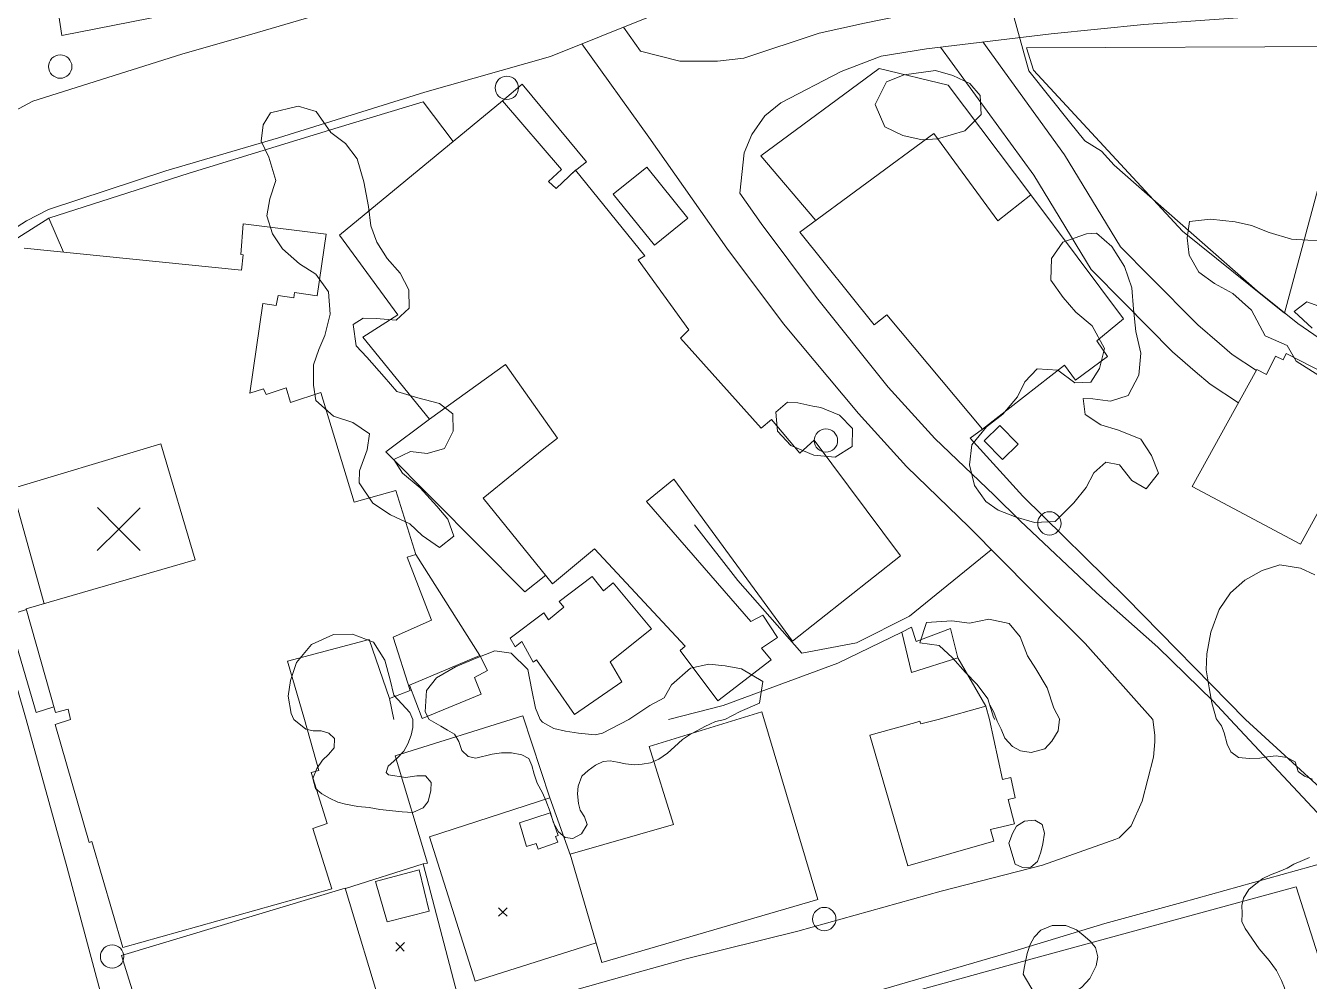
# Model space of a CAD drawing. Header units: metres. Extents: x 4652992 to 4879070, y 2074171 to 2309877.
# Drawn here: x 4654419.5 to 4654504.2, y 2308556.1 to 2308619.1 of the extents above; entities that cross this region are included whole.
import ezdxf

# ---------------------------------------------------------------- set-up
doc = ezdxf.new("R2010")
doc.units = ezdxf.units.M
doc.header["$MEASUREMENT"] = 0
doc.linetypes.add('DGN Style 3', pattern=[92.779933, 66.271381, -26.508552])
for name, color, linetype, lineweight in [('Level 1', 2, 'Continuous', 0), ('Level 18', 5, 'Continuous', 0), ('Level 19', 38, 'DGN Style 3', 0), ('Level 20', 30, 'DGN Style 3', 0), ('Level 30', 5, 'Continuous', 0), ('Level 31', 38, 'Continuous', 0), ('Level 35', 4, 'Continuous', 0), ('Level 37', 3, 'Continuous', 0), ('Level 38', 3, 'Continuous', 0), ('Level 39', 9, 'Continuous', 0), ('Level 40', 1, 'Continuous', 0), ('Level 53', 5, 'Continuous', 0), ('Level 61', 4, 'Continuous', 0), ('Level 62', 4, 'Continuous', 0), ('Level 63', 3, 'Continuous', 0)]:
    doc.layers.add(name, color=color, linetype=linetype, lineweight=lineweight)

# ---------------------------------------------------------------- blocks, each defined once
blk = doc.blocks.new('POSTE_1')
at = {"layer": 'Level 61'}
blk.add_circle((-4.7e-05, -1.9e-05, -2.4e-05), 0.770001, dxfattribs=at)
blk = doc.blocks.new('COTA_8')
at = {"layer": 'Level 63', "ltscale": 0.2}
for p, q in [((-4.5e-05, 0.000125, -0.000135), (-1.419567, -1.408332, -0.000135)), ((-1.408502, 1.419647, -0.000135), (-4.5e-05, 0.000125, -0.000135)), ((1.419477, 1.408582, -0.000135), (-4.5e-05, 0.000125, -0.000135)), ((-4.5e-05, 0.000125, -0.000135), (1.408412, -1.419397, -0.000135))]:
    blk.add_line(p, q, dxfattribs=at)
blk = doc.blocks.new('COTA_10')
at = {"layer": 'Level 39'}
for p, q in [((-1.408444, 1.419518, 3.9e-05), (1.3e-05, -4e-06, 3.9e-05)), ((1.419535, 1.408453, 3.9e-05), (1.3e-05, -4e-06, 3.9e-05)), ((1.3e-05, -4e-06, 3.9e-05), (-1.419509, -1.408461, 3.9e-05)), ((1.3e-05, -4e-06, 3.9e-05), (1.40847, -1.419526, 3.9e-05))]:
    blk.add_line(p, q, dxfattribs=at)

msp = doc.modelspace()

# ---------------------------------------------------------------- linework, layer by layer
at = {"layer": 'Level 1'}
for points in [[(4654488.357452, 2308612.765944, 1323.602592), (4654485.657815, 2308616.129874, 1323.602592), (4654483.181917, 2308625.124272, 1323.602592), (4654482.021818, 2308633.658442, 1323.602592), (4654481.633265, 2308638.916354, 1323.177592), (4654481.669544, 2308641.340472, 1322.577592), (4654482.605612, 2308644.786047, 1320.127592), (4654483.185395, 2308646.947259, 1319.477592), (4654483.726628, 2308648.629455, 1318.502592), (4654484.956191, 2308651.329483, 1315.975327)], [(4654538.739633, 2308573.345055, 1326.227592), (4654533.07319, 2308577.392842, 1325.590092), (4654529.918014, 2308580.172119, 1325.452592), (4654527.435478, 2308582.692845, 1325.402592), (4654523.896122, 2308585.837703, 1325.077592), (4654521.615042, 2308587.46486, 1324.890092), (4654519.548864, 2308588.543784, 1324.790092), (4654517.762711, 2308589.410228, 1324.652592), (4654515.534105, 2308590.893869, 1324.577592), (4654511.736345, 2308594.08666, 1324.415092), (4654509.832851, 2308595.590264, 1324.327592), (4654507.506685, 2308596.984977, 1324.140092), (4654505.155471, 2308598.250555, 1323.990092), (4654503.408603, 2308599.457543, 1323.890092), (4654500.721721, 2308601.61483, 1323.765092), (4654491.300866, 2308609.907749, 1323.477592), (4654490.455669, 2308610.816612, 1323.602592), (4654489.351459, 2308611.505658, 1323.602592), (4654488.357452, 2308612.765944, 1323.602592)]]:
    msp.add_polyline3d(points, dxfattribs=at)
at = {"layer": 'Level 18', "color": 30}
msp.add_line((4654498.93739, 2308573.345031, 1333.351293), (4654497.819846, 2308574.564778, 1333.012004), dxfattribs=at)
for points in [[(4654416.275507, 2308612.154073, 1329.801937), (4654419.989562, 2308614.120473, 1329.281549), (4654429.809573, 2308617.220831, 1328.275705), (4654434.806068, 2308618.645627, 1327.792341), (4654443.609128, 2308621.256569, 1326.945896)], [(4654417.894596, 2308605.155454, 1330.081523), (4654419.569819, 2308606.228375, 1329.757948), (4654421.016722, 2308606.977272, 1329.49237), (4654428.753703, 2308609.526194, 1328.61737), (4654436.199945, 2308611.716426, 1327.88612), (4654445.846924, 2308614.715665, 1326.94862), (4654454.119738, 2308617.080578, 1326.02362), (4654460.593551, 2308619.67454, 1325.37987)], [(4654419.562168, 2308573.344984, 1333.701635), (4654416.933907, 2308582.39109, 1332.67987), (4654414.869229, 2308590.355701, 1331.916942), (4654414.286811, 2308592.945902, 1331.586902), (4654413.980049, 2308594.530822, 1331.380938), (4654413.854637, 2308596.063891, 1331.107698), (4654413.913726, 2308596.536032, 1330.989339)], [(4654419.562168, 2308573.344984, 1333.701635), (4654422.259122, 2308563.556145, 1335.181635), (4654424.85082, 2308553.870464, 1336.111635), (4654425.992406, 2308550.125183, 1336.556575), (4654426.441332, 2308549.473121, 1336.586575), (4654427.341924, 2308548.84452, 1336.636575), (4654428.115566, 2308548.47668, 1336.656575), (4654428.689644, 2308548.328895, 1336.656575), (4654428.998458, 2308548.31873, 1336.656575), (4654429.236074, 2308548.348045, 1336.686575), (4654440.693499, 2308551.394033, 1337.776575), (4654451.026674, 2308554.183112, 1338.106575), (4654459.849176, 2308556.661672, 1338.136575), (4654463.080152, 2308557.561817, 1337.989277)], [(4654498.937389, 2308573.345031, 1333.351292), (4654504.67564, 2308567.215439, 1335.201292), (4654506.92013, 2308564.70694, 1335.811292), (4654506.922525, 2308564.610017, 1335.811292), (4654506.897949, 2308564.534975, 1335.811292), (4654506.151546, 2308564.181671, 1335.821292), (4654495.747807, 2308561.274162, 1335.951292), (4654490.684373, 2308559.893348, 1336.263453), (4654484.686182, 2308558.06469, 1337.068613)], [(4654491.40711, 2308565.453253, 1335.251728), (4654491.630285, 2308565.544743, 1335.216575), (4654492.41349, 2308566.325844, 1335.006575), (4654493.152259, 2308567.969703, 1334.496575), (4654493.888433, 2308570.853661, 1333.596575), (4654493.975399, 2308571.881296, 1333.276575), (4654493.98318, 2308572.322313, 1333.196575), (4654493.843088, 2308573.345028, 1332.99896)], [(4654491.40711, 2308565.453253, 1335.251728), (4654486.576875, 2308563.740315, 1336.311728), (4654479.88437, 2308562.019185, 1337.261728), (4654470.430075, 2308559.383816, 1337.801728), (4654463.080152, 2308557.561817, 1337.989277)], [(4654484.686182, 2308558.06469, 1337.068613), (4654476.089272, 2308555.564582, 1337.836956), (4654470.067348, 2308553.92865, 1338.316956), (4654461.803818, 2308551.901203, 1338.337602), (4654451.3211, 2308549.328149, 1338.43047), (4654441.080669, 2308546.625132, 1337.92866), (4654431.710193, 2308543.694085, 1337.476591), (4654429.516936, 2308542.9038, 1337.346591), (4654429.370769, 2308542.81541, 1337.356591), (4654429.162423, 2308542.588578, 1337.366591), (4654429.020443, 2308542.411384, 1337.366591), (4654428.916259, 2308542.22605, 1337.376591), (4654428.808701, 2308541.95354, 1337.386591), (4654428.752378, 2308541.662005, 1337.386591), (4654428.691836, 2308541.243521, 1337.386591), (4654428.732093, 2308540.851276, 1337.406591), (4654431.362207, 2308531.406714, 1338.486591), (4654433.629663, 2308523.262896, 1339.136591), (4654435.757812, 2308515.924219, 1339.916591), (4654438.320772, 2308506.749835, 1340.756591), (4654441.010471, 2308496.964804, 1341.566591)]]:
    msp.add_polyline3d(points, dxfattribs=at)
at = {"layer": 'Level 19', "linetype": 'DGN Style 3'}
msp.add_line((4654460.051864, 2308617.426189, 1325.566179), (4654458.945245, 2308619.014088, 1325.543775), dxfattribs=at)
for points in [[(4654460.051864, 2308617.426188, 1325.56618), (4654462.644759, 2308616.769882, 1325.56618), (4654465.144772, 2308616.765238, 1325.56618), (4654466.885228, 2308616.970241, 1325.56618), (4654471.843044, 2308618.610527, 1325.56618), (4654474.836493, 2308619.263016, 1325.56618), (4654477.215262, 2308619.755959, 1325.51618), (4654479.038234, 2308620.264693, 1325.51618), (4654481.189194, 2308620.531787, 1325.55368), (4654486.855956, 2308621.252246, 1325.565162)], [(4654592.825359, 2308582.546402, 1338.88064), (4654584.675815, 2308593.205158, 1338.10564), (4654577.095119, 2308600.847593, 1336.95564), (4654570.486731, 2308604.016761, 1336.76814), (4654557.411458, 2308606.589006, 1336.44314), (4654547.47877, 2308609.41502, 1335.03064), (4654535.52153, 2308613.689753, 1333.30564), (4654527.484925, 2308616.350938, 1331.98064), (4654516.09949, 2308618.888148, 1329.63064), (4654509.835985, 2308619.62823, 1328.58064), (4654502.238032, 2308619.81102, 1327.44314), (4654493.242462, 2308619.185214, 1326.34314), (4654487.131555, 2308618.55972, 1325.67868)], [(4654487.131555, 2308618.55972, 1325.67868), (4654478.917154, 2308617.583532, 1325.41618), (4654475.926277, 2308617.089539, 1325.42868), (4654473.293491, 2308616.083855, 1325.45368), (4654469.320056, 2308614.009964, 1325.57868), (4654468.258798, 2308613.158768, 1325.61618), (4654467.394001, 2308611.929538, 1325.62868), (4654466.904463, 2308610.715462, 1325.70368), (4654466.608151, 2308608.063753, 1326.168121)], [(4654481.724688, 2308586.023016, 1329.712004), (4654477.605197, 2308590.041214, 1328.962004), (4654474.44435, 2308593.52716, 1328.374504), (4654469.487886, 2308599.450216, 1327.074504), (4654465.757094, 2308604.42721, 1326.462004), (4654460.610203, 2308611.750029, 1325.712004), (4654456.185439, 2308617.908274, 1325.818208)], [(4654483.379686, 2308588.134551, 1329.374504), (4654479.460984, 2308591.871326, 1328.873484), (4654476.394769, 2308595.252907, 1328.285984), (4654471.67346, 2308601.18181, 1326.985984), (4654468.013022, 2308606.064951, 1326.373484), (4654466.608151, 2308608.063753, 1326.168121)], [(4654497.819846, 2308574.564778, 1333.012004), (4654494.183847, 2308578.114411, 1332.180754), (4654490.128373, 2308581.688845, 1331.343254), (4654485.093618, 2308586.438661, 1330.155754), (4654483.379686, 2308588.134551, 1329.374504)], [(4654493.843088, 2308573.345028, 1332.99896), (4654489.375595, 2308578.361166, 1331.649504), (4654485.840672, 2308581.867314, 1330.968254), (4654481.724688, 2308586.023016, 1329.712004)]]:
    msp.add_polyline3d(points, dxfattribs=at)
at = {"layer": 'Level 20', "linetype": 'Continuous'}
msp.add_polyline3d([(4654483.191904, 2308584.541641, 1330.159817), (4654477.793042, 2308580.169861, 1331.147317), (4654474.301627, 2308578.408795, 1332.259817), (4654470.700642, 2308577.726807, 1333.034817), (4654466.484967, 2308582.505549, 1333.034817), (4654463.620036, 2308586.186745, 1332.684817)], dxfattribs=at)
at = {"layer": 'Level 30', "color": 1, "extrusion": (0.2096988541648145, 0.0266348746750826, 0.9774031788433095), "elevation": 1038836.373243, "flags": 128}
msp.add_lwpolyline([(1703697.038765, -4797078.3544), (1703697.946692, -4797078.229385), (1703697.463559, -4797074.932615)], dxfattribs=at)
at = {"layer": 'Level 30', "color": 1, "extrusion": (0.183186380108016, 0.1510989967970367, 0.9713968516058976), "elevation": 1202761.113146, "flags": 128}
msp.add_lwpolyline([(-1180770.524857, -4914553.961365), (-1180770.010905, -4914552.845397), (-1180769.912438, -4914552.895439)], dxfattribs=at)
at = {"layer": 'Level 30', "color": 1, "extrusion": (-0.1704014732211298, -0.0624530308031406, 0.9833935920411372), "elevation": -935990.364481, "flags": 128}
msp.add_lwpolyline([(-565873.799299, 5079113.202553), (-565873.880866, 5079113.202553), (-565873.895426, 5079112.924264)], dxfattribs=at)
at = {"layer": 'Level 30', "color": 1}
for points in [[(4654435.691182, 2308621.187376, 1330.795829), (4654421.9023, 2308618.465414, 1330.802079), (4654420.265509, 2308629.365807, 1329.858329), (4654417.132417, 2308629.007515, 1333.783329)], [(4654462.702239, 2308598.499425, 1335.18783), (4654463.24997, 2308599.036121, 1330.29408), (4654459.916096, 2308603.652983, 1330.11283), (4654460.350564, 2308603.933228, 1332.65033), (4654455.780111, 2308609.576317, 1332.59408), (4654454.505624, 2308608.360628, 1330.315955), (4654453.995889, 2308608.822927, 1330.309705), (4654454.854449, 2308609.609934, 1330.253455), (4654450.961234, 2308614.156245, 1330.08158), (4654440.21199, 2308605.288763, 1330.41908), (4654444.055155, 2308600.025387, 1331.99408), (4654441.749073, 2308598.55232, 1332.45658), (4654446.146615, 2308593.141319, 1332.43158), (4654451.159386, 2308596.75596, 1330.03158), (4654454.579932, 2308591.889265, 1335.28783), (4654453.685341, 2308591.191452, 1335.257083)], [(4654482.623942, 2308592.489047, 1330.238283), (4654476.295951, 2308600.041576, 1329.516408), (4654475.480946, 2308599.380331, 1329.516408), (4654470.568462, 2308605.484213, 1329.266408), (4654479.407402, 2308611.997546, 1329.203908), (4654483.623303, 2308606.237467, 1328.347658), (4654485.791469, 2308607.94339, 1327.660158), (4654491.905602, 2308599.765982, 1327.760158), (4654490.161898, 2308598.30888, 1327.916408), (4654490.864303, 2308597.274615, 1327.916408), (4654488.746358, 2308595.718701, 1327.953908), (4654488.018739, 2308596.705009, 1330.366408), (4654482.623942, 2308592.489047, 1330.238283)], [(4654419.416259, 2308604.440012, 1334.114913), (4654433.757955, 2308602.981876, 1332.877413), (4654433.857351, 2308603.981247, 1332.846163), (4654433.716905, 2308604.007303, 1332.846163), (4654433.869528, 2308606.041046, 1332.846163), (4654439.328781, 2308605.345513, 1333.033663), (4654438.746256, 2308601.280981, 1333.264913), (4654437.240067, 2308601.507448, 1333.264913), (4654437.212091, 2308601.155143, 1333.264913), (4654436.168778, 2308601.308978, 1333.264913), (4654436.028214, 2308600.646547, 1333.264913), (4654435.16641, 2308600.779948, 1333.658663), (4654434.296799, 2308594.877109, 1334.539913), (4654435.198865, 2308595.159935, 1334.539913), (4654435.375519, 2308594.769668, 1334.539913), (4654436.705497, 2308595.211438, 1334.539913), (4654436.973247, 2308594.261408, 1336.483663), (4654438.978546, 2308594.908905, 1336.446163), (4654441.179014, 2308587.681792, 1336.408663), (4654443.936874, 2308588.454486, 1336.214913), (4654445.256349, 2308584.224292, 1336.339913), (4654444.677925, 2308584.040309, 1336.433663), (4654446.27776, 2308579.890508, 1336.658663), (4654443.755892, 2308578.781951, 1335.633663), (4654444.865123, 2308575.249053, 1335.625275), (4654443.508075, 2308574.735541, 1335.663005), (4654442.164846, 2308578.614494, 1336.739913), (4654436.77847, 2308577.190757, 1337.014913), (4654437.915784, 2308573.344995, 1337.03903)], [(4654462.702239, 2308598.499425, 1335.18783), (4654468.018311, 2308592.552386, 1334.82533), (4654468.689613, 2308593.140319, 1334.70033), (4654470.570083, 2308590.918144, 1332.98158), (4654471.523317, 2308591.757177, 1332.74408), (4654477.200105, 2308584.147467, 1334.56283), (4654470.075597, 2308578.520788, 1335.06283), (4654462.254344, 2308589.191817, 1335.08158), (4654460.453225, 2308587.73, 1335.12533), (4654467.329428, 2308579.810853, 1334.96283), (4654468.127375, 2308580.233936, 1334.85033), (4654469.084892, 2308578.755452, 1334.83158), (4654468.051109, 2308578.047348, 1334.83158), (4654468.680959, 2308577.275735, 1334.96908), (4654465.15932, 2308574.584248, 1335.13158), (4654462.683528, 2308577.898869, 1335.22533), (4654462.997819, 2308578.183476, 1335.17533), (4654457.034085, 2308584.592802, 1335.48783), (4654454.267044, 2308582.294123, 1335.29408), (4654449.681981, 2308587.946828, 1335.28783), (4654453.685341, 2308591.191452, 1335.257083)], [(4654503.575443, 2308584.89986, 1327.482033), (4654496.440081, 2308588.718414, 1327.482033), (4654500.711844, 2308596.425814, 1327.163283), (4654501.345434, 2308596.097068, 1327.163283), (4654501.93843, 2308597.300016, 1327.050783), (4654502.434395, 2308597.065021, 1327.050783), (4654502.633929, 2308597.4914, 1327.050783), (4654508.766392, 2308594.336282, 1327.141408), (4654503.575443, 2308584.89986, 1327.482033)], [(4654422.479683, 2308573.344985, 1336.759824), (4654422.314143, 2308574.016788, 1336.614913), (4654421.49628, 2308573.800359, 1336.452413), (4654419.55983, 2308580.640153, 1336.371163), (4654430.69858, 2308583.869361, 1336.933663), (4654428.426508, 2308591.534838, 1336.708663), (4654417.749376, 2308588.31203, 1335.046163)], [(4654460.795444, 2308579.333585, 1335.955538), (4654458.066684, 2308577.150807, 1336.074288), (4654458.839389, 2308575.821252, 1336.074288), (4654455.708484, 2308573.673511, 1335.999288), (4654453.197303, 2308577.276202, 1336.399288), (4654452.98469, 2308577.131104, 1336.399288), (4654452.229623, 2308578.483749, 1335.711788), (4654451.804874, 2308578.127561, 1335.680538), (4654451.457204, 2308578.719261, 1335.505538), (4654453.681147, 2308580.36963, 1335.336788), (4654454.001323, 2308579.908068, 1335.636788), (4654455.006716, 2308580.743546, 1335.664913), (4654454.698536, 2308581.130358, 1335.646163), (4654456.877397, 2308582.783328, 1335.564913), (4654457.619727, 2308581.84112, 1336.327413), (4654458.260873, 2308582.361667, 1336.358663), (4654460.795444, 2308579.333585, 1335.955538)], [(4654422.479683, 2308573.344985, 1336.759824), (4654421.461127, 2308573.023342, 1337.669824), (4654423.714286, 2308565.234613, 1337.949824), (4654423.889415, 2308565.292885, 1338.024824), (4654425.933612, 2308558.306217, 1338.399824), (4654439.709211, 2308562.185574, 1338.479824), (4654438.457125, 2308566.156808, 1338.279824), (4654439.397522, 2308566.477418, 1338.069824), (4654438.341566, 2308569.859363, 1337.834824), (4654438.858451, 2308569.979666, 1337.564824), (4654437.915784, 2308573.344995, 1337.03903)], [(4654468.063455, 2308573.847691, 1347.210281), (4654471.758617, 2308561.471942, 1347.480281), (4654457.517305, 2308557.319199, 1342.190281), (4654455.418634, 2308564.464962, 1342.760281), (4654462.233497, 2308566.429647, 1347.870281), (4654460.632106, 2308571.56597, 1347.050281), (4654468.063455, 2308573.847691, 1347.210281)], [(4654483.072068, 2308573.345022, 1338.285578), (4654483.942753, 2308569.384782, 1338.360578), (4654484.489359, 2308569.511, 1338.350578), (4654484.772725, 2308568.189732, 1338.375578), (4654484.303004, 2308568.070946, 1338.395578), (4654484.732946, 2308566.462046, 1338.380578), (4654483.133462, 2308566.086701, 1338.725578), (4654483.350542, 2308565.327803, 1338.690578), (4654477.692846, 2308563.698871, 1338.690578), (4654475.192842, 2308572.31095, 1338.710578), (4654478.222243, 2308573.154685, 1339.211498)], [(4654425.843095, 2308557.775156, 1341.450281), (4654440.5963, 2308562.212377, 1341.270281), (4654443.076641, 2308554.010696, 1341.190281), (4654436.576635, 2308552.317086, 1341.750281), (4654436.752994, 2308551.644767, 1341.730281), (4654434.894767, 2308551.124862, 1341.760281), (4654434.715832, 2308551.821524, 1341.790281), (4654431.810676, 2308551.114599, 1341.760281), (4654432.041475, 2308550.367128, 1341.760281), (4654430.105781, 2308549.816318, 1341.740281), (4654429.925914, 2308550.544898, 1341.740281), (4654428.227004, 2308550.062933, 1341.602855), (4654425.843095, 2308557.775156, 1341.450281)]]:
    msp.add_polyline3d(points, dxfattribs=at)
at = {"layer": 'Level 31'}
for points in [[(4654480.984613, 2308577.417565, 1335.791357), (4654477.928366, 2308576.451353, 1335.494482), (4654477.290401, 2308579.10761, 1334.744482), (4654477.920813, 2308579.426899, 1334.763232), (4654478.230701, 2308578.497009, 1335.156982), (4654480.512881, 2308579.355932, 1335.288232), (4654480.984613, 2308577.417565, 1335.791357)], [(4654449.464208, 2308577.560581, 1336.274288), (4654444.822583, 2308575.602359, 1336.236788), (4654445.654796, 2308573.419493, 1336.236788), (4654449.562842, 2308575.026258, 1336.224288), (4654449.125196, 2308576.108514, 1336.224288), (4654449.980923, 2308576.582093, 1336.224288), (4654449.464208, 2308577.560581, 1336.274288)], [(4654454.097267, 2308567.187023, 1339.515281), (4654454.631003, 2308565.702773, 1339.470281), (4654454.461202, 2308565.631561, 1339.490281), (4654454.610258, 2308565.26412, 1339.475281), (4654453.312947, 2308564.793043, 1339.470281), (4654453.191996, 2308565.162415, 1339.465281), (4654452.548731, 2308564.969629, 1339.375281), (4654452.088707, 2308566.537804, 1339.435281), (4654454.097267, 2308567.187023, 1339.515281)]]:
    msp.add_polyline3d(points, dxfattribs=at)
for points in [[(4654463.186939, 2308606.41677, 1328.157948), (4654460.47352, 2308609.777316, 1328.157948), (4654458.269815, 2308607.99797, 1328.545448), (4654460.983234, 2308604.637424, 1328.545448)], [(4654482.727372, 2308591.732117, 1330.116408), (4654483.931091, 2308590.498487, 1330.138283), (4654484.955331, 2308591.497893, 1330.138283), (4654483.751612, 2308592.731523, 1330.116408)], [(4654443.354868, 2308560.002397, 1339.050281), (4654442.598018, 2308562.665172, 1339.230281), (4654445.465394, 2308563.437448, 1339.140281), (4654446.130008, 2308560.714667, 1339.190281)]]:
    msp.add_3dface(points, dxfattribs=at)
at = {"layer": 'Level 35'}
for p, q in [((4654420.738986, 2308580.981999, 1335.700833), (4654418.635992, 2308588.579649, 1335.650833)), ((4654444.832731, 2308575.606641, 1335.570448), (4654444.756899, 2308575.593746, 1335.570448))]:
    msp.add_line(p, q, dxfattribs=at)
at = {"layer": 'Level 35', "extrusion": (-0.0012091801136038, 0.0014495153212998, 0.9999982183928061), "elevation": -953.273638, "flags": 128}
msp.add_lwpolyline([(4654453.78537, 2308613.194184), (4654454.714316, 2308613.919309), (4654450.459699, 2308619.043495), (4654449.164859, 2308617.963343)], dxfattribs=at)
at = {"layer": 'Level 35'}
for points in [[(4654422.013479, 2308604.17595, 1332.888333), (4654421.053465, 2308606.409462, 1332.225833), (4654430.309593, 2308609.381247, 1331.450833), (4654440.124905, 2308612.388207, 1330.450833), (4654445.724034, 2308614.074444, 1328.188333), (4654447.705582, 2308611.470527, 1328.188333)], [(4654421.053465, 2308606.409462, 1332.225833), (4654418.101165, 2308604.529444, 1332.188333), (4654417.09768, 2308603.652669, 1332.200833), (4654416.233508, 2308602.385011, 1332.200833), (4654414.247304, 2308599.448185, 1332.225833), (4654415.479538, 2308596.241511, 1332.613333)], [(4654453.81094, 2308582.856432, 1333.613333), (4654452.429225, 2308581.762475, 1333.613333), (4654443.26924, 2308591.000583, 1333.375833), (4654446.146615, 2308593.141319, 1332.700833)], [(4654421.385567, 2308574.191412, 1335.000833), (4654420.213691, 2308573.817407, 1335.044583), (4654418.347834, 2308580.19543, 1335.150833), (4654419.574228, 2308580.589294, 1335.175833)]]:
    msp.add_polyline3d(points, dxfattribs=at)
at = {"layer": 'Level 37'}
for p, q in [((4654445.256349, 2308584.224292, 1335.739198), (4654449.464207, 2308577.560581, 1335.714198)), ((4654482.836451, 2308574.230316, 1335.835107), (4654480.984613, 2308577.417565, 1335.222607)), ((4654443.793532, 2308573.344998, 1336.104639), (4654443.508075, 2308574.735541, 1335.663005)), ((4654461.903606, 2308573.345009, 1337.466688), (4654465.517598, 2308574.268316, 1337.240136))]:
    msp.add_line(p, q, dxfattribs=at)
at = {"layer": 'Level 37', "extrusion": (-0.1722149006896403, 0.2391185961588216, 0.9555963190340843), "elevation": -248273.244651, "flags": 128}
msp.add_lwpolyline([(-5126078.153312, 809627.755221), (-5126077.562349, 809622.389211), (-5126078.57216, 809622.389211)], dxfattribs=at)
at = {"layer": 'Level 37', "extrusion": (-0.7199931188901015, -0.6845898258594524, 0.1137834745498176), "elevation": -4931481.814262, "flags": 128}
msp.add_lwpolyline([(1534230.346652, 566133.337549), (1534219.080751, 566131.733869), (1534209.547454, 566129.066546)], dxfattribs=at)
at = {"layer": 'Level 37', "extrusion": (0.3015354058040317, -0.1949962781381388, 0.9333021218013337), "elevation": 954570.807579, "flags": 128}
msp.add_lwpolyline([(4466052.036574, -2477271.059782), (4466048.032722, -2477268.449031), (4466041.580006, -2477263.283147)], dxfattribs=at)
at = {"layer": 'Level 37'}
for points in [[(4654506.462686, 2308617.734323, 1329.915136), (4654485.522101, 2308617.635781, 1327.465136), (4654485.969495, 2308616.176957, 1327.215136), (4654495.803564, 2308605.560943, 1326.215136), (4654502.537242, 2308600.151547, 1326.115136), (4654506.051894, 2308613.219106, 1329.902636)], [(4654485.791469, 2308607.94339, 1326.315136), (4654480.351544, 2308615.169844, 1326.840136), (4654475.803504, 2308616.267478, 1326.865136), (4654467.986761, 2308610.512251, 1327.540136), (4654471.620964, 2308606.259793, 1327.690136)], [(4654445.721824, 2308563.829784, 1337.431943), (4654446.021593, 2308563.861101, 1337.481943), (4654443.879786, 2308570.951925, 1337.241943), (4654452.310239, 2308573.594105, 1337.281943), (4654454.084241, 2308568.178218, 1337.431943)], [(4654499.964975, 2308573.345032, 1335.489651), (4654504.620689, 2308569.078863, 1335.949651), (4654508.843053, 2308565.082903, 1336.789651), (4654519.044259, 2308562.947941, 1333.629651), (4654524.199451, 2308561.659766, 1332.849651), (4654531.06414, 2308559.038772, 1332.069651), (4654531.448551, 2308558.763044, 1332.049651)], [(4654443.064809, 2308554.049821, 1338.891943), (4654447.974823, 2308555.253287, 1338.941943), (4654445.721824, 2308563.829784, 1338.451943), (4654440.59922, 2308562.202723, 1338.341943)]]:
    msp.add_polyline3d(points, dxfattribs=at)
at = {"layer": 'Level 38'}
msp.add_polyline3d([(4654466.114516, 2308549.810089, 1340.402739), (4654468.110146, 2308550.247242, 1340.492739), (4654467.567695, 2308552.550725, 1340.362739), (4654476.111766, 2308554.8464, 1340.292739), (4654485.898102, 2308557.558509, 1340.172739), (4654503.287165, 2308562.299778, 1340.072739), (4654509.245852, 2308543.633003, 1341.062739), (4654520.932816, 2308504.623381, 1346.182739), (4654525.51054, 2308488.85225, 1347.922739), (4654530.059851, 2308474.379109, 1350.542739), (4654511.385427, 2308468.929381, 1350.902739), (4654489.014532, 2308463.048098, 1349.822739), (4654455.24508, 2308453.977038, 1347.202739), (4654453.573736, 2308460.315587, 1347.222739)], dxfattribs=at)
at = {"layer": 'Level 40', "color": 3}
for points in [[(4654479.520685, 2308616.135651, 1328.360226), (4654480.658582, 2308615.820044, 1328.403976), (4654481.77179, 2308615.293405, 1328.428976), (4654482.46573, 2308614.488318, 1328.428976), (4654482.524495, 2308613.239949, 1328.428976), (4654481.439493, 2308612.172983, 1328.428976), (4654479.636063, 2308611.645773, 1328.385226), (4654478.633328, 2308611.576104, 1328.341476), (4654477.365018, 2308611.855408, 1328.285226), (4654476.171984, 2308612.44202, 1328.247726), (4654475.545637, 2308613.908892, 1328.228976), (4654476.275626, 2308615.400689, 1328.197726), (4654477.44247, 2308615.864703, 1328.203976), (4654479.520685, 2308616.135651, 1328.360226)], [(4654437.48252, 2308613.803072, 1331.932948), (4654438.683134, 2308613.453107, 1332.026698), (4654439.639069, 2308612.056607, 1332.251698), (4654440.614096, 2308611.338761, 1332.470448), (4654441.387973, 2308610.314417, 1332.939198), (4654441.810751, 2308608.812557, 1333.526698), (4654442.130455, 2308607.186777, 1333.551698), (4654442.289232, 2308605.903248, 1333.564198), (4654442.668422, 2308604.81752, 1333.739198), (4654443.367546, 2308603.755501, 1334.451698), (4654444.212792, 2308602.773143, 1335.076698), (4654444.775115, 2308601.682214, 1335.601698), (4654444.81573, 2308600.471276, 1335.826698), (4654443.959579, 2308599.675705, 1335.539198), (4654442.640627, 2308599.796972, 1335.189198), (4654441.77595, 2308599.81424, 1334.576698), (4654441.121836, 2308599.402832, 1334.276698), (4654441.308307, 2308597.983692, 1334.114198), (4654442.012356, 2308597.234911, 1334.039198), (4654443.167953, 2308595.93765, 1334.039198), (4654443.992361, 2308594.985035, 1334.039198), (4654445.387537, 2308594.562801, 1333.901698), (4654446.817529, 2308594.186949, 1333.626698), (4654447.693195, 2308593.513462, 1333.401698), (4654447.717633, 2308592.357642, 1333.389198), (4654447.141677, 2308591.22616, 1333.439198), (4654446.003133, 2308590.897744, 1333.564198), (4654444.892812, 2308591.009442, 1333.751698), (4654443.798138, 2308590.490296, 1334.051698), (4654444.367584, 2308589.581362, 1334.676698), (4654445.532764, 2308588.622713, 1335.226698), (4654446.625851, 2308587.414681, 1335.639198), (4654447.362253, 2308586.555664, 1335.951698), (4654447.762279, 2308585.440193, 1336.139198), (4654446.808802, 2308584.687469, 1336.001698), (4654445.666656, 2308585.48513, 1335.789198), (4654444.860622, 2308586.251383, 1335.639198), (4654443.574553, 2308586.838139, 1335.514198), (4654442.402251, 2308587.614793, 1335.339198), (4654441.515597, 2308588.9445, 1334.951698), (4654441.532567, 2308589.752971, 1334.676698), (4654442.048476, 2308591.130301, 1334.251698), (4654442.188532, 2308592.17942, 1334.114198), (4654441.092719, 2308592.94297, 1334.001698), (4654439.825025, 2308593.343364, 1333.951698), (4654438.648327, 2308594.382506, 1333.876698), (4654438.493945, 2308595.403547, 1333.814198), (4654438.502125, 2308596.736993, 1333.676698), (4654438.846152, 2308597.751168, 1334.001698), (4654439.252689, 2308598.676113, 1334.164198), (4654439.590123, 2308600.084019, 1334.351698), (4654439.48946, 2308601.540806, 1334.351698), (4654438.651337, 2308602.705158, 1334.276698), (4654437.567041, 2308603.388215, 1334.189198), (4654436.462173, 2308604.388877, 1334.076698), (4654435.800062, 2308605.366034, 1333.976698), (4654435.414015, 2308606.557631, 1333.726698), (4654435.619043, 2308607.67414, 1333.089198), (4654436.025845, 2308608.886948, 1332.526698), (4654435.547396, 2308610.43463, 1332.001698), (4654435.056902, 2308611.48708, 1331.851698), (4654435.176122, 2308612.565941, 1331.751698), (4654435.661346, 2308613.346539, 1331.726698), (4654437.48252, 2308613.803072, 1331.932948)], [(4654504.782275, 2308596.037747, 1327.283886), (4654503.301726, 2308596.986792, 1327.233886), (4654502.699057, 2308598.019664, 1326.783886), (4654501.244586, 2308598.639736, 1326.333886), (4654500.3497, 2308600.334735, 1326.208886), (4654499.121459, 2308601.437979, 1326.183886), (4654497.91956, 2308602.104628, 1326.208886), (4654496.869098, 2308602.842272, 1326.358886), (4654496.234626, 2308603.963491, 1326.533886), (4654496.118072, 2308605.120999, 1326.583886), (4654496.273383, 2308606.185978, 1326.721386), (4654497.650152, 2308606.337577, 1326.908886), (4654499.267776, 2308606.162127, 1327.021386), (4654500.361228, 2308605.925008, 1327.183886), (4654501.505776, 2308605.460434, 1327.533886), (4654502.978747, 2308605.024123, 1328.183886), (4654504.05916, 2308604.95149, 1328.883886), (4654505.341578, 2308604.937642, 1329.408886)], [(4654491.146356, 2308604.533973, 1328.678976), (4654491.980481, 2308603.227801, 1328.628976), (4654492.466619, 2308601.816978, 1328.403976), (4654492.579048, 2308600.415504, 1328.078976), (4654492.723445, 2308598.925471, 1327.866476), (4654493.044959, 2308597.500483, 1327.841476), (4654492.92956, 2308596.046202, 1327.841476), (4654492.224754, 2308594.707222, 1327.891476), (4654491.06063, 2308594.341427, 1327.903976), (4654490.876899, 2308594.358821, 1327.903976), (4654489.888427, 2308594.48959, 1327.991476), (4654489.248676, 2308594.509251, 1328.016476), (4654489.391607, 2308593.450737, 1328.178976), (4654490.407266, 2308592.774449, 1328.416476), (4654491.586448, 2308592.435966, 1328.353976), (4654493.051514, 2308591.839852, 1328.078976), (4654493.751885, 2308590.754595, 1328.066476), (4654494.218182, 2308589.591092, 1328.128976), (4654493.398363, 2308588.549348, 1328.791476), (4654492.459136, 2308589.099398, 1329.191476), (4654491.638604, 2308590.132811, 1329.341476), (4654490.744938, 2308590.321544, 1330.016476), (4654489.955622, 2308589.62276, 1330.428976), (4654489.445941, 2308588.640906, 1330.953976), (4654488.632369, 2308587.624603, 1331.528976), (4654487.395111, 2308586.414127, 1331.653976), (4654486.033663, 2308586.338485, 1331.603976), (4654484.829126, 2308586.683087, 1331.516476), (4654483.655824, 2308587.15489, 1331.403976), (4654482.83051, 2308587.731344, 1331.328976), (4654482.09229, 2308588.77184, 1331.191476), (4654481.758281, 2308590.145947, 1330.966476), (4654481.918508, 2308591.45467, 1330.666476), (4654482.883477, 2308592.650018, 1330.328976), (4654483.944716, 2308593.471809, 1330.053976), (4654484.928792, 2308594.635598, 1329.553976), (4654485.413117, 2308595.623571, 1329.228976), (4654486.214561, 2308596.481114, 1328.916476), (4654487.589236, 2308596.391877, 1328.603976), (4654488.700433, 2308595.557792, 1328.278976), (4654489.75799, 2308595.598985, 1328.028976), (4654490.324993, 2308596.486161, 1328.016476), (4654490.649844, 2308597.809049, 1328.078976), (4654489.834093, 2308599.299421, 1328.653976), (4654488.766993, 2308600.203707, 1328.841476), (4654487.933966, 2308601.18624, 1328.841476), (4654487.113068, 2308602.327532, 1328.841476), (4654487.165262, 2308603.743172, 1328.778976), (4654487.915264, 2308604.828713, 1328.703976), (4654489.471472, 2308605.36936, 1328.641476), (4654490.129965, 2308605.42602, 1328.616476), (4654491.146356, 2308604.533973, 1328.678976)], [(4654505.276838, 2308600.435806, 1327.658886), (4654503.993362, 2308600.880143, 1326.958886), (4654503.167372, 2308600.245994, 1326.708886), (4654504.345046, 2308599.15496, 1326.721386)], [(4654471.953787, 2308593.912882, 1330.795448), (4654473.183545, 2308593.426546, 1331.045448), (4654474.049691, 2308592.542969, 1331.239198), (4654474.02545, 2308591.339246, 1331.307948), (4654472.908757, 2308590.650859, 1331.307948), (4654471.493413, 2308590.77511, 1331.257948), (4654469.975466, 2308591.415838, 1331.007948), (4654469.095483, 2308592.367431, 1330.795448), (4654468.994164, 2308593.605788, 1330.589198), (4654469.764201, 2308594.274773, 1330.520448), (4654470.44342, 2308594.237215, 1330.520448), (4654471.416571, 2308594.004894, 1330.607948), (4654471.953787, 2308593.912882, 1330.795448)], [(4654498.045735, 2308573.345031, 1335.098037), (4654497.736394, 2308574.446725, 1334.612004), (4654497.55728, 2308575.428251, 1334.249504), (4654497.366638, 2308576.622649, 1333.974504), (4654497.41078, 2308577.668137, 1333.549504), (4654497.660883, 2308579.096896, 1333.024504), (4654498.215502, 2308580.600888, 1332.074504), (4654498.955699, 2308581.701676, 1331.499504), (4654499.906078, 2308582.526407, 1330.974504), (4654501.060873, 2308583.181518, 1330.612004), (4654502.212436, 2308583.547467, 1330.437004), (4654503.591473, 2308583.31805, 1330.424504), (4654504.534685, 2308582.879701, 1330.487004)], [(4654483.423759, 2308573.345022, 1336.999773), (4654483.337638, 2308573.491706, 1336.974504), (4654482.969466, 2308574.715794, 1336.824504), (4654482.25848, 2308575.661974, 1336.687004), (4654481.487834, 2308576.435341, 1336.499504), (4654480.624587, 2308577.409761, 1335.987004), (4654479.757331, 2308578.227314, 1335.737004), (4654478.478696, 2308578.41192, 1335.224504), (4654478.920803, 2308579.748412, 1334.862004), (4654480.597904, 2308579.857661, 1334.412004), (4654481.749655, 2308579.696588, 1334.224504), (4654483.035419, 2308579.95722, 1333.887004), (4654484.375492, 2308579.682415, 1333.712004), (4654485.096274, 2308578.786954, 1333.799504), (4654485.59133, 2308577.539334, 1334.099504), (4654486.134474, 2308576.676819, 1334.787004), (4654486.867717, 2308575.437559, 1335.437004), (4654487.317806, 2308574.093205, 1336.049504), (4654487.706367, 2308573.345025, 1336.605229)], [(4654437.195307, 2308573.355948, 1338.634286), (4654437.033488, 2308573.733912, 1338.587004), (4654436.832166, 2308574.875127, 1338.462004), (4654436.981547, 2308575.925028, 1338.374504), (4654437.368295, 2308577.114893, 1338.287004), (4654438.358747, 2308578.297944, 1338.274504), (4654439.824973, 2308578.94596, 1338.287004), (4654441.067545, 2308578.978376, 1338.324504), (4654442.466458, 2308578.456142, 1338.399504), (4654443.210921, 2308577.266776, 1338.474504), (4654443.565623, 2308575.965704, 1338.549504), (4654443.791356, 2308574.951377, 1338.624504), (4654444.860136, 2308573.807004, 1338.649504), (4654445.039447, 2308573.344999, 1338.664797)], [(4654446.119852, 2308573.345, 1338.929787), (4654445.869235, 2308573.85643, 1338.874504), (4654445.955092, 2308575.259788, 1338.762004), (4654446.613437, 2308576.083896, 1338.699504), (4654447.860838, 2308576.825055, 1338.662004), (4654449.231339, 2308577.38569, 1338.637004), (4654450.455316, 2308577.868364, 1338.599504), (4654451.531833, 2308577.721308, 1338.562004), (4654452.640659, 2308576.648358, 1338.549504), (4654452.904517, 2308575.285283, 1338.649504), (4654453.146872, 2308574.083893, 1338.749504), (4654453.446414, 2308573.345004, 1338.851064)], [(4654459.297273, 2308573.345008, 1338.90679), (4654460.678497, 2308574.264258, 1338.787004), (4654461.618204, 2308574.773362, 1338.462004), (4654462.098757, 2308575.630437, 1338.224504), (4654463.363714, 2308576.736303, 1338.024504), (4654464.569148, 2308576.985869, 1337.962004), (4654465.655431, 2308576.889568, 1337.949504), (4654466.722184, 2308576.691756, 1337.949504), (4654468.138704, 2308575.850862, 1338.049504), (4654467.916088, 2308574.420298, 1338.287004), (4654466.626667, 2308573.870911, 1338.549504), (4654465.619443, 2308573.345011, 1338.778519)], [(4654487.690816, 2308573.374968, 1336.582988), (4654487.599712, 2308572.601955, 1336.832988), (4654487.186632, 2308571.914361, 1337.012988), (4654486.725699, 2308571.40522, 1337.202988), (4654485.819275, 2308571.176261, 1337.292988), (4654485.118962, 2308571.271175, 1337.312988), (4654484.580993, 2308571.563285, 1337.292988), (4654484.081795, 2308572.103248, 1337.242988), (4654483.842415, 2308572.707303, 1337.202988), (4654483.570935, 2308573.238409, 1337.127988), (4654483.370278, 2308573.82274, 1337.067988), (4654483.091613, 2308574.309685, 1336.874268)], [(4654445.039447, 2308573.344999, 1338.664797), (4654445.04889, 2308572.807637, 1338.664797), (4654444.946629, 2308572.302332, 1338.704797), (4654444.729475, 2308571.741882, 1338.824797), (4654444.46517, 2308571.25551, 1338.954797), (4654443.996039, 2308570.77332, 1339.004797), (4654443.426231, 2308570.264883, 1339.004797), (4654443.295261, 2308569.845663, 1338.994797), (4654443.451692, 2308569.692109, 1338.994797), (4654444.57012, 2308569.523045, 1338.944797), (4654445.311135, 2308569.619066, 1338.924797), (4654445.881926, 2308569.623924, 1338.874797), (4654446.268081, 2308569.181175, 1338.844797), (4654446.241399, 2308568.659587, 1338.844797), (4654446.062315, 2308567.947114, 1338.844797), (4654445.721529, 2308567.509182, 1338.854797), (4654445.040497, 2308567.216467, 1338.944797), (4654444.344549, 2308567.254555, 1339.024797), (4654442.882827, 2308567.409695, 1339.174797), (4654442.165729, 2308567.53224, 1339.214797), (4654441.432753, 2308567.618255, 1339.244797), (4654440.617402, 2308567.761969, 1339.254797), (4654440.110121, 2308567.903227, 1339.234797), (4654439.558114, 2308568.165981, 1339.214797), (4654439.048888, 2308568.443487, 1339.194797), (4654438.633544, 2308568.788655, 1339.184797), (4654438.45512, 2308569.458305, 1339.114797), (4654438.709021, 2308570.114708, 1339.074797), (4654439.088218, 2308570.656224, 1339.004797), (4654439.479484, 2308571.035341, 1338.914797), (4654439.85383, 2308571.482023, 1338.884797), (4654439.8837, 2308572.090815, 1338.804797), (4654439.509474, 2308572.443104, 1338.684797), (4654439.011414, 2308572.590364, 1338.564797), (4654438.483404, 2308572.600259, 1338.484797), (4654437.984582, 2308572.707734, 1338.444797), (4654437.195307, 2308573.355948, 1338.634286)], [(4654465.619443, 2308573.345011, 1338.778519), (4654465.018133, 2308573.202662, 1338.968519), (4654464.62606, 2308573.039221, 1339.308519), (4654464.314632, 2308572.882396, 1339.698519), (4654463.873964, 2308572.641455, 1339.808519), (4654463.355215, 2308572.369353, 1339.878519), (4654462.838257, 2308572.032886, 1340.168519), (4654462.293856, 2308571.534387, 1340.408519), (4654461.840872, 2308571.128154, 1340.418519), (4654461.272756, 2308570.738731, 1340.398519), (4654460.721187, 2308570.497693, 1340.308519), (4654460.175265, 2308570.391393, 1340.078519), (4654459.646014, 2308570.361476, 1339.698519), (4654459.082151, 2308570.426987, 1339.578519), (4654458.552651, 2308570.541076, 1339.568519), (4654458.072766, 2308570.62848, 1339.238519), (4654457.593131, 2308570.571877, 1339.028519), (4654457.088614, 2308570.328698, 1338.918519), (4654456.615376, 2308569.974813, 1338.798519), (4654456.195087, 2308569.60952, 1338.788519), (4654455.948381, 2308568.95091, 1338.848519), (4654455.898867, 2308568.433751, 1338.918519), (4654455.976405, 2308567.809243, 1339.188519), (4654456.092285, 2308567.360413, 1339.498519), (4654456.378685, 2308566.930824, 1339.748519), (4654456.535846, 2308566.417119, 1339.918519), (4654456.182343, 2308565.813509, 1339.998519), (4654455.589743, 2308565.49334, 1339.998519), (4654455.089729, 2308565.561089, 1339.978519), (4654454.648833, 2308565.935995, 1339.918519), (4654454.326029, 2308566.525378, 1339.818519), (4654454.115544, 2308567.266503, 1339.738519), (4654453.822747, 2308567.993373, 1339.668519), (4654453.595841, 2308568.514109, 1339.588519), (4654453.257012, 2308569.138935, 1339.588519), (4654453.056008, 2308569.742061, 1339.588519), (4654452.90462, 2308570.318502, 1339.588519), (4654452.696301, 2308570.779252, 1339.588519), (4654452.231295, 2308571.007403, 1339.558519), (4654451.558073, 2308571.152459, 1339.468519), (4654450.889331, 2308571.136602, 1339.438519), (4654450.287896, 2308571.066256, 1339.418519), (4654449.199511, 2308570.79693, 1339.348519), (4654448.694371, 2308570.913767, 1339.298519), (4654448.271938, 2308571.30069, 1339.228519), (4654448.075164, 2308571.88691, 1339.148519), (4654447.788639, 2308572.388503, 1339.008519), (4654447.337866, 2308572.645576, 1338.898519), (4654446.902222, 2308572.89939, 1338.928519), (4654446.119852, 2308573.345, 1338.950281)], [(4654453.446414, 2308573.345004, 1338.851064), (4654453.590385, 2308573.17003, 1338.851064), (4654454.348085, 2308572.758853, 1338.861064), (4654455.122205, 2308572.568065, 1338.881064), (4654455.96428, 2308572.434611, 1338.901064), (4654457.06675, 2308572.333022, 1338.901064), (4654457.565619, 2308572.441463, 1338.901064), (4654459.297273, 2308573.345008, 1338.90679)], [(4654504.372898, 2308569.413837, 1337.135541), (4654503.851979, 2308569.614665, 1337.185541), (4654503.42328, 2308569.908263, 1337.185541), (4654503.222342, 2308570.547037, 1337.155541), (4654502.691435, 2308570.846578, 1337.165541), (4654501.981988, 2308570.951263, 1337.285541), (4654501.415031, 2308570.872339, 1337.355541), (4654500.90638, 2308570.804984, 1337.345541), (4654500.228819, 2308570.766001, 1337.295541), (4654499.487221, 2308570.833359, 1336.980541), (4654498.984716, 2308571.207097, 1336.375541), (4654498.737783, 2308571.710719, 1336.075541), (4654498.545136, 2308572.46, 1335.305541), (4654498.364045, 2308572.937363, 1335.220541), (4654498.039799, 2308573.36617, 1335.088711)], [(4654484.348711, 2308565.198498, 1338.344268), (4654484.58857, 2308565.819377, 1338.204268), (4654484.865408, 2308566.320194, 1338.124268), (4654485.389482, 2308566.647636, 1338.084268), (4654486.074976, 2308566.700093, 1338.024268), (4654486.552643, 2308566.421017, 1338.014268), (4654486.693803, 2308565.838135, 1338.044268), (4654486.596911, 2308565.146416, 1338.074268), (4654486.452953, 2308564.600952, 1338.084268), (4654486.229917, 2308563.984455, 1338.094268), (4654485.803394, 2308563.595959, 1338.134268), (4654485.246595, 2308563.587831, 1338.154268), (4654484.76471, 2308563.811769, 1338.174268), (4654484.348711, 2308565.198498, 1338.344268)], [(4654504.381027, 2308553.487826, 1343.335541), (4654503.746898, 2308553.680877, 1343.175541), (4654503.202382, 2308553.91898, 1343.075541), (4654502.739409, 2308554.453319, 1342.915541), (4654502.532539, 2308555.640542, 1342.645541), (4654502.333085, 2308556.142204, 1342.585541), (4654502.008839, 2308556.799518, 1342.545541), (4654501.508878, 2308557.454485, 1342.535541), (4654500.858719, 2308558.222302, 1342.505541), (4654499.943307, 2308559.554248, 1342.455541), (4654499.720146, 2308560.020788, 1342.425541), (4654499.735314, 2308560.556641, 1342.375541), (4654499.724278, 2308561.082051, 1342.405541), (4654499.829746, 2308561.558201, 1342.245541), (4654500.178645, 2308562.126704, 1342.155541), (4654500.637931, 2308562.510474, 1342.035541), (4654501.096312, 2308562.854207, 1341.975541), (4654501.606086, 2308563.106392, 1341.905541), (4654502.173261, 2308563.330107, 1341.775541), (4654502.699032, 2308563.546657, 1341.685541), (4654503.137, 2308563.798231, 1341.665541), (4654503.703379, 2308564.054305, 1341.595541), (4654504.167441, 2308564.243927, 1341.485541)], [(4654485.296008, 2308556.545785, 1341.594268), (4654485.376809, 2308557.055943, 1341.574268), (4654485.550118, 2308557.91387, 1341.474268), (4654485.760299, 2308558.508066, 1341.414268), (4654486.022516, 2308558.979145, 1341.374268), (4654486.45776, 2308559.444926, 1341.334268), (4654487.208776, 2308559.762752, 1341.334268), (4654488.110878, 2308559.760271, 1341.354268), (4654488.806257, 2308559.466598, 1341.374268), (4654489.227808, 2308559.151976, 1341.414268), (4654489.719877, 2308558.726243, 1341.434268), (4654490.054037, 2308558.302552, 1341.434268), (4654490.220147, 2308557.691246, 1341.434268), (4654490.104039, 2308557.092773, 1341.454268), (4654489.700596, 2308556.268433, 1341.514268), (4654489.162843, 2308555.696839, 1341.514268), (4654488.579784, 2308555.278886, 1341.534268), (4654487.89597, 2308554.978557, 1341.534268), (4654487.28111, 2308554.919164, 1341.534268), (4654486.654544, 2308555.022159, 1341.534268), (4654486.09352, 2308555.206957, 1341.534268), (4654485.296008, 2308556.545785, 1341.594268)]]:
    msp.add_polyline3d(points, dxfattribs=at)
at = {"layer": 'Level 53', "color": 212}
for points in [[(4654479.844735, 2308617.693765, 1325.445822), (4654485.98963, 2308609.236431, 1325.139646), (4654489.772165, 2308603.020271, 1324.889646), (4654491.947096, 2308600.816455, 1324.877146), (4654495.1381, 2308597.603202, 1324.802146), (4654496.644233, 2308596.292885, 1324.802146), (4654497.618524, 2308595.466422, 1324.814646), (4654499.493615, 2308594.227804, 1324.928405)], [(4654482.644639, 2308618.026501, 1325.535296), (4654488.019394, 2308610.583873, 1325.122796), (4654491.704256, 2308604.528227, 1324.872796), (4654493.677129, 2308602.529153, 1324.860296), (4654496.802912, 2308599.381576, 1324.785296), (4654498.230606, 2308598.1395, 1324.785296), (4654499.082036, 2308597.417256, 1324.797796), (4654500.677297, 2308596.363484, 1324.907547)]]:
    msp.add_polyline3d(points, dxfattribs=at)
at = {"layer": 'Level 62'}
msp.add_polyline3d([(4654455.446053, 2308564.371601, 1338.160281), (4654454.084241, 2308568.178218, 1338.170281), (4654446.159499, 2308565.60457, 1338.240281), (4654449.156759, 2308556.091763, 1338.140281), (4654457.134926, 2308558.621158, 1338.170281)], dxfattribs=at)

# ---------------------------------------------------------------- block references
at = {"layer": 'Level 39'}
msp.add_blockref('COTA_10', (4654425.6546, 2308585.90055, 1333.38825), dxfattribs=at)
at = {"layer": 'Level 61'}
for p in [(4654421.79955, 2308616.40585, 1329.29865), (4654451.24655, 2308615.00055, 1326.43915), (4654472.29185, 2308591.74115, 1329.39545), (4654487.02425, 2308586.27945, 1330.55395), (4654472.18085, 2308560.18575, 1337.89715), (4654425.21805, 2308557.71105, 1336.00715)]:
    msp.add_blockref('POSTE_1', p, dxfattribs=at)
at = {"layer": 'Level 63', "ltscale": 0.2, "xscale": 0.2, "yscale": 0.2, "zscale": 0.2}
for p in [(4654450.98605, 2308560.64905, 1338.46195), (4654444.20655, 2308558.3459, 1337.10195)]:
    msp.add_blockref('COTA_8', p, dxfattribs=at)

doc.saveas('drawing.dxf')
